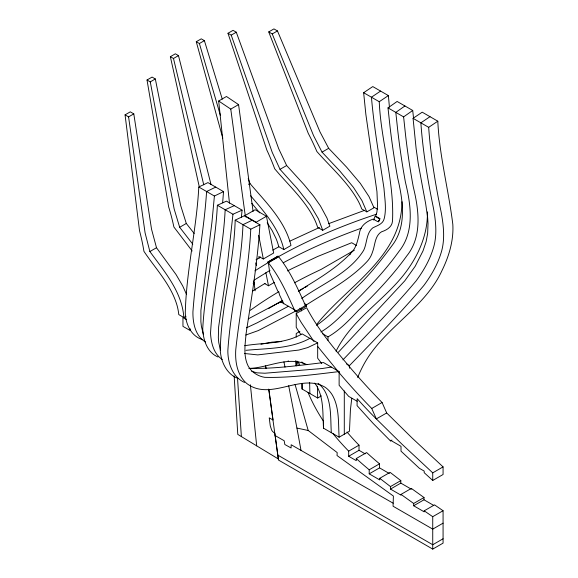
<?xml version="1.0" encoding="UTF-8"?>
<svg xmlns="http://www.w3.org/2000/svg" width="578" height="578" viewBox="0 0 578 578"><rect width="100%" height="100%" fill="white"/><g stroke="black" fill="none" stroke-linecap="round" stroke-linejoin="round"><path stroke-width="0.87" d="M301.962 383.72L302.07 389.016L317.676 398.025L321.368 395.894M427.395 211.909C427.951 236.373 416.594 259.508 401.233 277.953C380.201 302.959 350.954 321.216 336.064 351.164M402.006 201.729C401.551 257.167 347.27 285.929 316.672 324.446M295.784 360.578L296.218 365.86L296.218 361.373M357.132 401.255L348.686 396.378L339.127 385.288L339.127 371.575C314.526 374.501 289.542 377.99 264.753 377.34C257.954 376.235 251.575 372.239 248.222 366.141C243.107 355.997 245.202 344.134 246.134 333.311C251.632 297.258 257.651 261.22 259.912 224.77L244.313 215.767L235.181 220.16C233.967 264.132 220.948 307.026 220.283 350.897C221.157 362.254 226.952 374.645 238.382 378.576M259.912 224.77L250.78 229.17C248.742 269.68 240.058 309.432 235.766 349.676C235 361.633 237.146 375.144 246.654 383.409C270.425 401.71 300.632 372.666 325.183 387.282A71.188 41.096 -60 0 1 332.444 395.236C339.604 407.96 338.181 423.139 339.127 437.199L349.459 431.231L350.449 409.455L351.778 398.278M222.638 202.842L223.534 191.614L207.936 182.605L198.796 187.019C196.621 229.141 186.297 270.598 185.292 312.72C185.524 323.976 191.195 336.584 202.907 339.712M223.534 191.614L214.402 196.029L211.996 221.742L200.906 310.379L200.891 321.722L201.404 326.447L203.362 334.236M241.394 217.234L242.074 210.146L226.475 201.137L217.364 205.248C215.363 246.734 204.98 287.396 202.734 328.752C203.124 339.705 207.054 352.378 218.007 356.994M242.074 210.146L232.963 214.25L226.28 274.629L218.614 327.047L218.34 337.762L218.766 342.602L220.485 350.34M373.706 220.066L375.021 216.266L379.652 218.946L378.669 221.952M349.589 254.855L350.658 253.699M338.34 352.269L404.795 280.821L415.199 266.263L423.002 250.924L426.109 241.727L427.655 233.433L428.016 223.556L427.655 217.754L425.661 203.709L418.27 163.74L416.131 148.654L413.068 118.331L422.207 112.183L437.806 121.192C439.425 156.038 448.571 189.887 452.82 224.358C453.781 240.462 448.976 256.343 441.939 270.663C424.317 308.963 382.954 328.376 363.403 365.217A71.188 41.096 -60 0 0 357.666 377.506M342.942 359.863C367.666 333.947 392.982 308.421 416.037 280.987C423.833 270.497 430.415 258.893 433.912 246.235C437.221 233.779 435.682 220.709 433.464 208.21C427.677 180.018 422.879 151.581 420.871 122.839L430.003 116.684M349.459 368.229L349.459 365.607C374.761 339.423 400.337 313.319 423.84 285.489C431.629 275.005 438.211 263.395 441.715 250.736C445.024 238.281 443.485 225.21 441.267 212.711C435.472 184.519 430.675 156.082 428.674 127.341L413.068 118.331M316.549 325.298C331.974 315.017 343.238 299.917 356.568 287.288C370.491 274.037 382.289 258.872 393.64 243.432C406.847 223.997 402.606 199.251 397.657 177.858A1072.754 619.356 -60 0 1 390.042 126.799L388.004 107.876L397.122 101.461L412.721 110.47L413.552 118.244M404.918 105.969L395.807 112.378L397.837 131.3A1072.754 619.356 -60 0 0 405.46 182.359C410.98 204.966 414.773 231.901 398.943 251.444C384.688 271.385 367.651 288.986 350.29 306.224C341.352 315.689 332.256 325.349 320.898 331.967M328.008 340.348L328.008 336.887C339.654 330.233 348.982 320.407 358.093 310.726C375.447 293.487 392.484 275.894 406.739 255.953C422.569 236.402 418.775 209.467 413.263 186.867A1072.754 619.356 -60 0 1 405.64 135.801L403.61 116.886L412.721 110.47M250.288 310.299L259.688 303.79A475.145 274.326 0 0 1 278.654 291.796M298.313 291.204C317.019 279.709 336.252 268.553 351.503 252.485C356.424 247.492 357.688 240.325 359.35 233.801C360.152 226.049 366.351 221.323 373.287 219.091L377.752 221.67L378.222 221.258A5.339 3.085 -60 0 0 379.421 219.806L380.071 218.679L375.599 216.1L376.899 212.205L377.557 205.689L376.95 191.629L365.867 114.451L363.641 92.711L372.774 86.577L388.38 95.58L389.435 107.154M380.577 91.078L371.444 97.212C374.038 127.803 379.45 158.069 383.987 188.414C384.681 198.348 386.617 208.615 384.247 218.455C383.149 224.17 377.051 225.579 372.687 227.942C366.156 233.346 367.153 243.172 363.685 250.281C349.719 272.932 322.603 283.639 301.73 298.443M248.251 318.875L280.619 301.767L296.218 310.776L296.218 312.127L306.557 306.159L306.557 304.808C327.271 291.514 349.56 279.998 366.705 261.921C369.458 259.125 371.416 255.642 372.55 251.9C375.129 245.296 374.674 235.838 381.567 231.778C386.61 230.16 391.971 227.089 392.498 221.215C394.456 181.051 380.989 141.791 379.24 101.714L388.38 95.58M428.674 127.341L437.806 121.192M254.912 270.851C292.634 246.459 334.077 228.267 376.639 214.149M254.176 280.106L269.991 270.323M256.047 259.797L260.635 257.037M199.121 186.08L170.358 56.68L175.351 53.797L178.479 55.596L211.028 184.577M222.805 138.171L196.267 41.717L201.26 38.834L204.388 40.641L222.277 99.141M170.358 56.68L173.487 58.486L178.479 55.596M196.267 41.717L199.396 43.523L204.388 40.641M192.171 250.982L173.884 226.995A153.495 97.314 65.4 0 0 168.646 206.83L147.022 80.002L152.086 77.084L155.33 78.955L180.603 205.298L186.297 223.462L194.179 233.454M227.978 33.264L233.042 30.345L236.286 32.216L278.683 148.676L286.652 165.518L304.035 184.62L313.536 196.137L320.422 205.913L326.975 218.036L329.879 226.157L322.726 230.29L317.647 227.356A38.249 20.049 55.8 0 0 314.584 219.496C305.054 199.945 288.451 185.256 274.702 168.79A153.177 80.291 55.8 0 0 266.877 150.121L227.978 33.264L231.222 35.142L272.238 152.397L280.027 169.347L297.294 188.551L310.372 205.19L318.399 218.759L322.726 230.29M147.022 80.002L150.273 81.881L155.33 78.955M231.222 35.142L236.286 32.216M186 316.282L183.855 317.524L178.775 314.591A38.813 25.743 68.8 0 0 177.164 305.834C171.283 284.961 155.72 268.958 143.944 251.343A155.236 102.971 68.8 0 0 139.522 230.701L125.065 114.856L130.274 111.843L133.793 113.873L151.523 229.148L156.501 247.724L176.052 274.557L182.691 285.908L186.477 294.289M268.727 31.913L273.943 28.9L277.462 30.93L319.988 131.885L328.672 148.315L346.562 167.1L360.289 183.334L368.966 196.527L373.98 207.755L366.828 211.888L361.741 208.954A38.668 18.799 53.2 0 0 358.317 201.26C347.913 182.106 331.093 167.678 316.867 151.508A154.709 75.205 53.2 0 0 308.233 133.301L268.727 31.913L272.245 33.936L313.543 135.606L322.047 152.144L339.821 171.016L353.411 187.337L361.951 200.609L366.828 211.888M125.065 114.856L128.576 116.886L133.793 113.873M272.245 33.936L277.462 30.93M229.473 203.174L218.672 100.991L226.475 96.49L238.57 104.604L253.099 211.476M218.672 100.991L230.766 109.105L238.57 104.604M248.526 184.375L249.992 183.529C265.887 202.314 284.968 220.738 290.987 245.455L283.827 249.588L278.748 246.654A38.032 21.437 58.8 0 0 276.074 238.598L272.173 230.622L267.195 222.768M192.785 244.191L179.671 227.284L186.297 223.462M280.027 169.347L286.652 165.518M183.855 317.524C182.113 291.861 164.34 271.422 149.875 251.546L156.501 247.724M322.047 152.144L328.672 148.315M266.451 216.259L256.119 222.227L244.805 215.695L255.144 209.727L266.451 216.259L273.661 253.019L263.33 258.987L258.836 256.509L259.211 258.12M267.744 262.087L278.076 256.119M267.751 262.159L278.09 256.191M264.738 283.617L268.495 285.785L274.398 282.375M354.365 250.209L321.289 269.305L311.318 274.088A475.145 274.326 0 0 0 294.433 282.823M268.893 308.341L282.714 300.358M298.84 291.045L303.45 288.386M304.989 287.497L307.294 286.168M278.596 303.038L282.288 300.907M281.356 302.691L282.837 301.839M295.907 311.094L305.509 305.552C297.8 288.74 290.394 271.328 278.683 256.82A383.619 298.819 31.4 0 0 268.351 262.788L269.774 272.881L277.808 291.16L278.777 291.724L279.485 294.809L283.769 303.847M300.9 334.684L296.218 327.293L296.218 313.543L306.629 307.713A112.963 65.22 60 0 0 311.636 316.614C322.907 335.551 337.328 352.327 351.467 369.125A455.702 263.098 60 0 0 382.08 402.505L386.682 412.952L412.215 438.131L443.073 466.887L443.073 474.495L432.734 480.463L424.201 472.688L424.201 471.092L419.411 468.325L401.009 451.165L401.009 446.317L390.482 440.241L390.482 440.92L391.956 440.068M299.91 331.396L296.218 333.528L296.218 337.126M339.127 372.709L341.136 375.093A455.702 263.098 60 0 0 371.748 408.473L382.08 402.505M386.682 412.952L376.343 418.92A287.504 165.987 60 0 1 357.168 398.661L357.067 405.633L373.207 423.493L390.482 440.92M356.286 458.527A245.13 141.523 60 0 0 369.205 469.777L369.205 473.844L379.544 467.877L379.544 463.809A245.13 141.523 60 0 1 366.625 452.56L356.286 458.527L356.286 460.659L348.686 456.266L348.686 451.136L359.017 445.168A163.704 94.51 60 0 1 347.002 432.019M348.686 456.266L359.017 450.298L365.101 453.817M369.205 469.777L379.544 463.809M379.739 478.309L390.071 472.342L400.821 480.607L400.821 483.114L411.348 489.19L411.348 488.424L401.009 494.392L401.009 495.158L390.482 489.082L390.482 486.575L379.739 478.309L379.739 479.928L369.205 473.844M390.482 486.575L400.821 480.607M390.482 489.082L400.821 483.114M432.734 480.463L432.734 472.855L443.073 466.887M268.705 389.073L278.48 460.045L432.734 549.1L443.073 543.132L443.073 510.721L434.533 504.861L424.201 510.829L424.201 511.848L413.667 505.764L413.667 503.474L424.006 497.506L411.348 488.424M413.667 505.764L424.006 499.797L433.782 505.447M432.734 549.1L432.734 516.689L443.073 510.721M443.073 523.155L432.734 529.123L393.062 506.22L393.401 496.054L337.032 455.543L337.184 452.581L308.211 430.494L296.919 428.06L288.668 385.678M443.073 538.775L432.734 544.743L277.801 455.103M272.787 250.093L278.82 246.82M309.873 338.354C290.553 349.047 267.325 348.216 245.961 350.326M321.679 363.526L317.676 358.208L317.676 342.855L307.763 347.559L298.884 350.044L257.737 354.906L244.458 353.49M283.365 262.73C308.37 249.125 334.575 237.782 361.366 228.194M288.422 306.268L257.181 322.799L246.474 327.82M296.218 310.776L258.373 330.551L245.766 335.03M289.816 241.156L319.439 227.486M215.731 187.106L206.599 191.52C203.976 231.85 195.826 271.631 192.922 311.882C192.756 322.936 195.22 335.905 205.522 341.988M252.116 220.269L242.977 224.661C241.279 267.029 230.615 308.428 227.848 350.615C227.775 362.948 232.493 377.044 244.508 382.455M234.271 205.638L225.16 209.749C223.166 251.242 212.776 291.897 210.536 333.253C211.071 342.884 213.672 353.808 222.219 359.458M328.514 223.715L364.14 210.508M260.96 344.271L272.108 342.125L281.761 341.54M331.324 367.073L322.04 368.54L264.89 373.229L256.95 372.839L251.661 371.314M248.981 368.475C268.228 367.854 288.198 355.672 306.969 364.667M244.653 345.723C263.792 342.458 284.824 344.185 302.07 333.846L317.676 342.855M249.147 368.331C273.943 368.981 298.927 365.491 323.521 362.565L339.127 371.575M253.164 283.596L254.587 284.333L254.349 282.555M275.106 435.545L284.174 440.739L284.831 444.511L291.088 447.972L291.168 444.749L393.163 503.214M363.641 92.711L379.24 101.714M388.004 107.876L403.61 116.886M374.074 207.235L377.709 209.33M356.38 245.433L351.691 242.724L317.481 256.553L292.338 268.452A475.405 274.471 0 0 0 287.504 270.93M198.796 187.019L214.402 196.029M217.364 205.248L232.963 214.25M235.181 220.16L250.78 229.17M304.216 303.457L306.557 304.808M304.996 305.256L306.557 306.159M299.83 308.24L301.391 309.143L301.391 310.921M322.546 333.737L328.008 336.887M346.345 363.808L349.459 365.607M186.586 319.677L182.951 317.575L182.951 326.36L190.227 330.558L190.227 328.803M314.656 383.091A71.188 41.096 -60 0 1 316.845 386.234C324.005 398.95 322.582 414.13 323.521 428.19L339.127 437.199M379.544 467.877L389.319 473.526M424.201 510.829L432.734 516.689M413.667 503.474L401.009 494.392M432.734 472.855L401.883 444.099L376.343 418.92L371.748 408.473M301.817 361.936L304.136 364.089M250.628 195.776C264.269 211.772 279.116 228.505 283.827 249.588M251.806 203.377L259.717 212.849M268.351 262.788C279.925 277.122 287.273 294.31 294.903 310.913M338.665 372.16L317.676 346.453M333.13 433.731L335.601 436.737A163.704 94.51 60 0 0 348.686 451.136M313.977 341.547L301.297 322.582A112.963 65.22 60 0 1 296.29 313.681L296.218 313.543M298.241 362.045L299.736 364.754M308.038 392.462L309.165 395.092A100.81 58.205 60 0 0 323.362 421.001M288.184 360.773L288.422 361.358M248.215 178.573L249.992 183.529M297.005 361.12L298.299 365.419M199.396 43.523L220.406 115.405M295.069 384.493L308.211 430.494M179.671 227.284L174.166 209.019L150.273 81.881M173.487 58.486L203.745 184.787M255.779 262.903L256.314 265.475M283.935 361.879L285.005 367.16M265.873 272.65L268.495 285.785M258.691 235.354L263.33 258.987M149.875 251.546L145.085 232.869L128.576 116.886M296.919 428.06L301.022 450.399M253.8 280.937L255.151 290.77M265.497 365.838L265.866 368.518M230.766 109.105L245.419 216.873M265.764 366.517L266.003 368.28M268.878 389.435L273.033 420.025L269.232 417.851L270.258 425.805L271.588 429.931A4.913 2.839 60 0 0 272.173 430.899A4.407 2.543 60 0 0 272.693 431.556L274.853 433.384L278.329 458.954L237.782 434.403L234.148 375.881M250.375 384.818L256.69 445.855M331.324 432.691C330.385 418.638 331.801 403.458 324.648 390.735A71.188 41.096 -60 0 0 318.037 383.265M237.529 378.229L241.373 436.585M317.676 398.025L317.416 386.263M309.873 393.524L309.635 382.578M424.006 497.506L424.006 499.797M359.017 445.168L359.017 450.298M344.293 390.93L344.293 434.215M323.521 422.092L323.521 428.19M302.07 383.741L302.07 389.016M252.593 291.124A475.405 274.471 0 0 1 265.121 283.386"/></g></svg>
